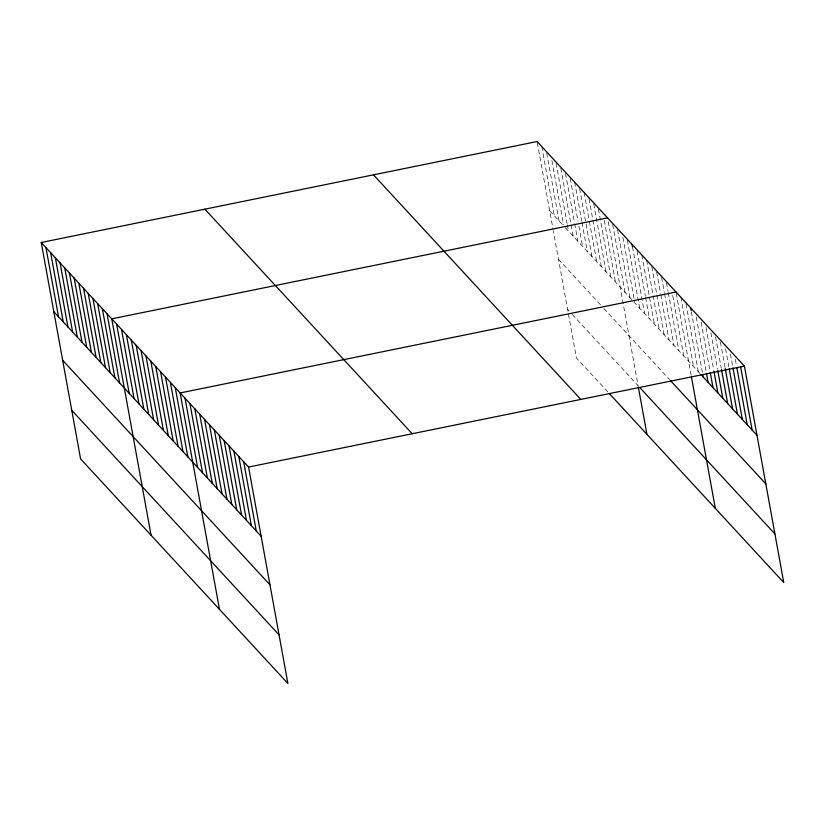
<?xml version="1.0" encoding="UTF-8"?>
<svg xmlns="http://www.w3.org/2000/svg" width="825" height="825" viewBox="0 0 825 825"><rect width="100%" height="100%" fill="white"/><g stroke="black" fill="none" stroke-linecap="round" stroke-linejoin="round"><path stroke-width="0.62" stroke-dasharray="4.12 3.09" d="M549.677 210.736L562.99 225.153M565.342 227.7L633.198 301.197M699.982 373.55L634.827 302.971L622.256 233.764M558.504 259.308L600.806 305.126M603.931 308.519L669.714 379.778M567.6 309.365L569.167 311.056M572.303 314.459L638.096 385.718L607.592 217.882M607.757 391.875L576.438 357.947L553.431 231.382M735.333 359.287L736.477 365.578M730.445 353.997L732.734 366.578M725.557 348.707L728.991 367.579M720.442 342.148L725.247 368.569M715.553 336.858L721.277 368.311M710.903 332.826L717.533 369.311M706.014 327.525L713.79 370.312M701.126 322.235L710.047 371.302M696.238 316.944L706.303 372.302M691.35 311.644L702.56 373.302M686.008 303.837L698.352 371.786M680.893 297.289L693.474 366.486M676.232 293.246L691.226 375.767M672.715 295.505L683.698 355.905M666.466 282.666L668.064 291.472M668.291 292.731L678.81 350.604M661.578 277.375L664.321 292.473M664.548 293.731L673.922 345.314M656.69 272.075L660.577 293.463M660.804 294.721L669.034 340.024M651.802 266.784L664.146 334.723M646.687 260.236L659.257 329.433M641.798 254.935L654.38 324.142M637.137 250.903L645.377 296.196M645.604 297.454L649.492 318.842M632.486 246.871L644.603 313.552M627.371 240.312L639.715 308.261M617.595 229.732L629.939 297.67M612.707 224.431L625.051 292.38M604.261 220.347L615.471 281.995M598.424 208.962L610.768 276.901M593.722 203.868L606.066 271.817M589.019 198.784L601.373 266.722M584.1 192.431L589.122 220.11M589.359 221.368L596.671 261.638M579.624 188.605L591.968 256.544M574.695 182.253L581.79 221.255M582.017 222.513L587.276 251.45M570.23 178.417L578.005 221.203M578.913 226.236L582.574 246.366M565.527 173.333L574.447 222.399M574.674 223.657L577.871 241.271M560.825 168.238L570.89 223.606M571.117 224.864L573.179 236.187M556.132 163.154L567.105 223.544M567.332 224.802L568.477 231.093M551.884 160.576L563.547 224.74M546.727 152.965L559.082 220.914M541.808 146.623L554.379 215.82M537.333 142.787L553.214 230.165"/><path stroke-width="1.24" d="M41.25 242.488L248.562 467.053L287.894 683.471L80.582 458.896L41.25 242.488L537.106 141.529L744.418 366.104L783.75 582.512L609.324 393.577M607.592 217.882L111.736 318.842L151.068 535.25M676.005 291.988L180.149 392.948L219.481 609.366M248.562 467.053L744.418 366.104M700.796 374.426L756.999 435.301M670.529 380.665L765.827 483.883M639.726 387.482L774.923 533.94M373.478 174.848L580.79 399.413M204.878 209.168L412.201 433.744M53.831 311.685L261.143 536.26M62.659 360.267L269.971 584.842M71.754 410.314L279.067 634.889M740.675 367.094L752.111 430.011M736.931 368.094L747.223 424.72M732.961 367.837L742.335 419.42M729.217 368.837L737.447 414.129M725.247 368.569L732.559 408.839M721.504 369.569L727.681 403.538M717.76 370.569L722.793 398.248M714.017 371.57L717.905 392.958M710.273 372.56L713.017 387.657M706.53 373.56L708.128 382.367M690.669 307.869L691.123 310.386M702.787 374.56L703.24 377.077M691.453 376.984L715.337 508.406M632.022 244.355L632.486 246.871M638.313 386.935L646.924 434.301M243.684 461.763L256.255 530.96M238.796 456.472L251.367 525.669M233.908 451.172L246.479 520.379M229.02 445.882L241.591 515.078M224.132 440.591L236.713 509.788M219.244 435.291L231.825 504.498M214.356 430L226.937 499.207M209.468 424.71L222.049 493.907M204.59 419.409L217.161 488.617M199.702 414.119L212.273 483.326M194.813 408.829L207.384 478.026M189.925 403.538L202.507 472.735M185.037 398.238L197.618 467.445M175.261 387.657L187.842 456.854M170.383 382.357L182.954 451.564M165.495 377.066L178.066 446.273M160.607 371.776L173.178 440.973M155.719 366.475L168.29 435.683M150.831 361.185L163.412 430.392M145.943 355.895L158.524 425.092M141.054 350.594L153.636 419.801M136.166 345.304L148.748 414.511M131.288 340.013L143.859 409.21M126.4 334.723L138.971 403.92M121.512 329.423L134.083 398.63M116.624 324.132L129.205 393.329M107.033 313.748L119.615 382.955M102.341 308.653L114.912 377.86M97.639 303.569L110.22 372.766M92.936 298.475L105.517 367.682M88.244 293.391L100.815 362.588M83.542 288.296L96.123 357.503M78.839 283.202L91.42 352.409M74.147 278.118L86.718 347.315M69.444 273.023L82.026 342.231M64.742 267.939L77.323 337.136M60.05 262.845L72.621 332.042M55.347 257.751L67.928 326.958M50.645 252.667L63.226 321.863M45.953 247.572L58.523 316.779"/></g></svg>
